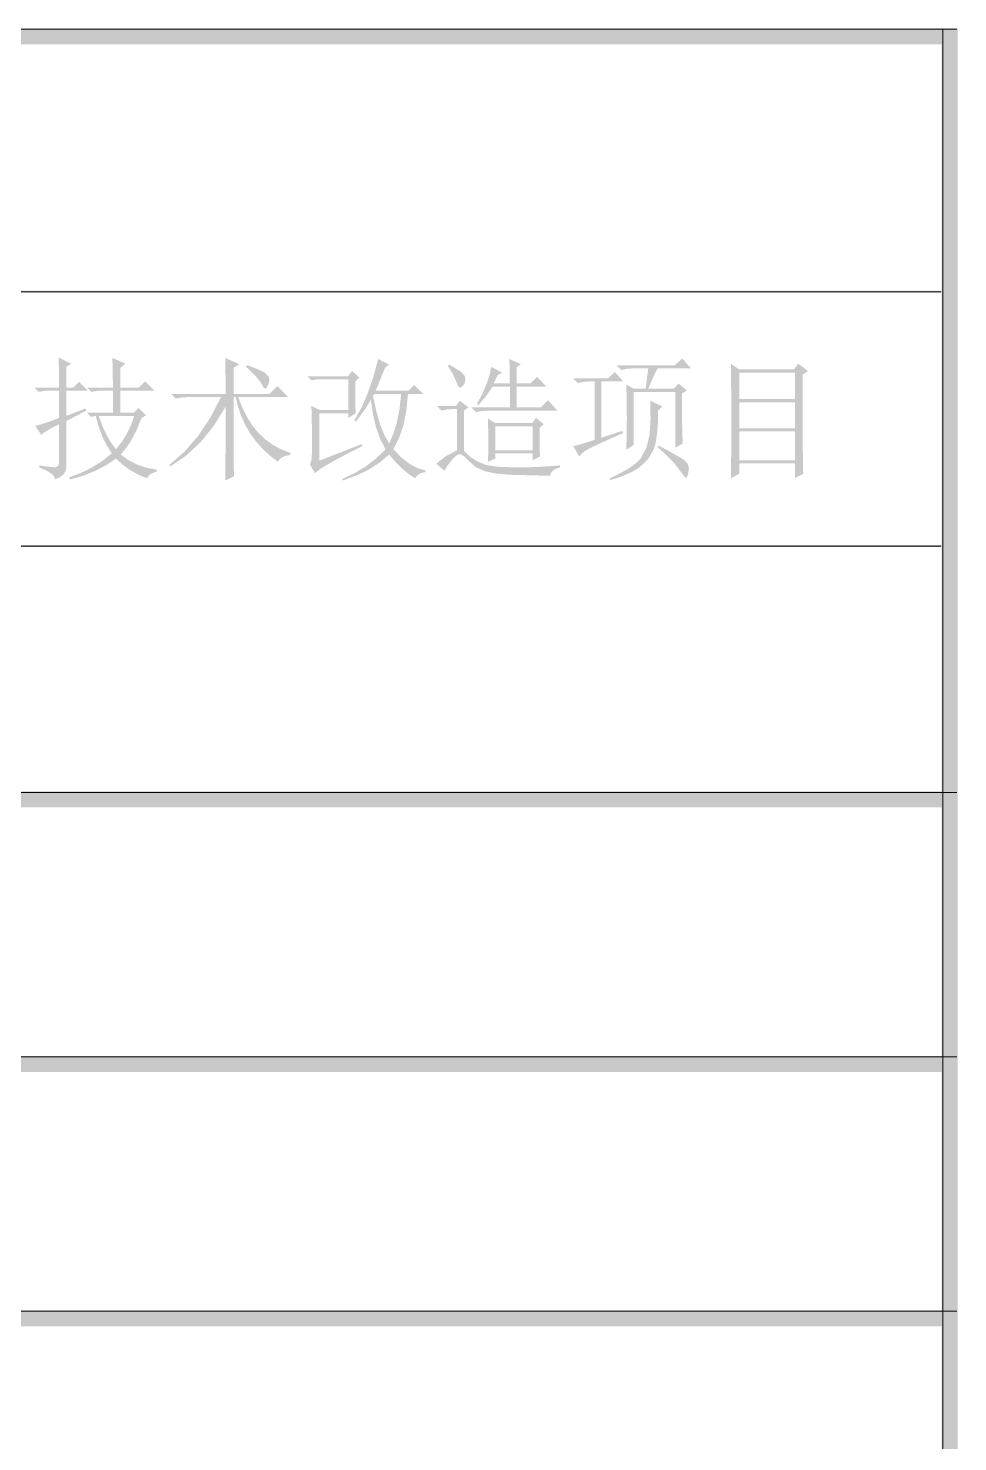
# Model space of a CAD drawing. Header units: millimetres. Extents: x 0 to 169, y 13 to 258.
# Drawn here: x 149.36 to 168.99, y 228.23 to 258.11 of the extents above; entities that cross this region are included whole.
import ezdxf

# ---------------------------------------------------------------- set-up
doc = ezdxf.new("R2010")
doc.units = ezdxf.units.MM

msp = doc.modelspace()

# ---------------------------------------------------------------- hatches: boundary and pattern name
h = msp.add_hatch(color=0)
h.dxf.hatch_style = 2
h.paths.add_polyline_path([(0, 257.767226), (168.994667, 257.767226), (168.994667, 258.105892), (0, 258.105892)])
h = msp.add_hatch(color=0)
h.dxf.hatch_style = 2
h.paths.add_polyline_path([(0.338667, 257.767226), (168.994667, 257.767226), (168.994667, 258.105892), (0.338667, 258.105892)])
h = msp.add_hatch(color=0)
h.dxf.hatch_style = 2
h.paths.add_polyline_path([(168.656, 12.706615), (168.994653, 12.706615), (168.994653, 258.105892), (168.656, 258.105892)])
h = msp.add_hatch(color=0)
h.dxf.hatch_style = 2
h.paths.add_polyline_path([(168.656, 12.706615), (168.994653, 12.706615), (168.994653, 257.767226), (168.656, 257.767226)])
h = msp.add_hatch(color=0)
h.dxf.hatch_style = 2
h.paths.add_polyline_path([(82.736972, 252.517892), (168.656, 252.517892), (168.656, 252.560226), (82.736972, 252.560226)])
h = msp.add_hatch(color=0)
h.paths.add_polyline_path([(151.848866, 249.926299), (151.749647, 249.871177), (151.650514, 249.62735), (151.54363, 249.417113), (151.429512, 249.240983), (151.308675, 249.099476), (151.47335, 248.97683), (151.666965, 248.87899), (151.868158, 248.812844), (152.069352, 248.779771), (152.069352, 248.735674), (151.988737, 248.710955), (151.928792, 248.678485), (151.889518, 248.63878), (151.870914, 248.592358), (151.683846, 248.668667), (151.511247, 248.764612), (151.353117, 248.879162), (151.209456, 249.011281), (150.99431, 248.86874), (150.761594, 248.747387), (150.510274, 248.647738), (150.239317, 248.570309), (150.217269, 248.614406), (150.466263, 248.707596), (150.700271, 248.82249), (150.918776, 248.960122), (151.121262, 249.121524), (151.015928, 249.285855), (150.923513, 249.472924), (150.844534, 249.68273), (150.779508, 249.915274), (150.680289, 249.893226), (150.592095, 249.98142), (151.14331, 249.98142), (151.14331, 250.444441), (150.812581, 250.444441), (150.691314, 250.422392), (150.603119, 250.510587), (151.14331, 250.510587), (151.142363, 250.698689), (151.139865, 250.866121), (151.136334, 251.012882), (151.132286, 251.138972), (151.407894, 251.017705), (151.297651, 250.92951), (151.297651, 250.510587), (151.694526, 250.510587), (151.826817, 250.642878), (152.025255, 250.444441), (151.297651, 250.444441), (151.297651, 249.98142), (151.584283, 249.98142), (151.683501, 250.080639)])
h.paths.add_polyline_path([(150.845654, 249.915274), (150.921102, 249.704262), (151.006885, 249.517021), (151.103003, 249.352518), (151.209456, 249.209719), (151.332532, 249.36492), (151.437521, 249.533558), (151.524941, 249.716665), (151.595307, 249.915274)])
h.paths.add_polyline_path([(149.500689, 249.705813), (149.560547, 249.716148), (149.665364, 249.747154), (149.814623, 249.79883), (150.007807, 249.871177), (150.007807, 250.444441), (149.710151, 250.444441), (149.577859, 250.422392), (149.489664, 250.510587), (150.007807, 250.510587), (150.004362, 250.840627), (149.996783, 251.149997), (150.261366, 251.017705), (150.162147, 250.951559), (150.162147, 250.510587), (150.305463, 250.510587), (150.42673, 250.631854), (150.614144, 250.444441), (150.162147, 250.444441), (150.162147, 249.915274), (150.559022, 250.069615), (150.581071, 250.025517), (150.162147, 249.805031), (150.162147, 248.823868), (150.141304, 248.743167), (150.094623, 248.674351), (150.02107, 248.616904), (149.919612, 248.570309), (149.905143, 248.632407), (149.845198, 248.695021), (149.739778, 248.75867), (149.588883, 248.823868), (149.588883, 248.867965), (149.712907, 248.847984), (149.812125, 248.83627), (149.886539, 248.830758), (149.936149, 248.82938), (149.988514, 248.859008), (150.007807, 248.934111), (150.007807, 249.738885), (149.863199, 249.665505), (149.752181, 249.60246), (149.675269, 249.54975), (149.63298, 249.507375)])
h = msp.add_hatch(color=0)
h.paths.add_polyline_path([(153.957595, 250.951559), (153.979644, 250.984632), (154.108835, 250.937176), (154.215288, 250.89437), (154.299004, 250.856733), (154.359982, 250.82478), (154.429573, 250.7545), (154.453689, 250.675951), (154.420616, 250.560196), (154.388921, 250.505764), (154.365494, 250.488538), (154.328976, 250.513343), (154.288324, 250.587757), (154.233547, 250.666305), (154.160167, 250.753122), (154.068183, 250.848206)])
h.paths.add_polyline_path([(153.527647, 250.378295), (153.524202, 250.725561), (153.516623, 251.138972), (153.814279, 251.006681), (153.693012, 250.92951), (153.693012, 250.378295), (154.453689, 250.378295), (154.619053, 250.54366), (154.850564, 250.312149), (153.79223, 250.312149), (153.876452, 250.090996), (153.976112, 249.890642), (154.091146, 249.711217), (154.221489, 249.55285), (154.367077, 249.415671), (154.527844, 249.299808), (154.703727, 249.205391), (154.894661, 249.132549), (154.894661, 249.088451), (154.794409, 249.069934), (154.716894, 249.039531), (154.662117, 248.997759), (154.630078, 248.945135), (154.45877, 249.0769), (154.304516, 249.219968), (154.167315, 249.374276), (154.047168, 249.539759), (153.944073, 249.716352), (153.858032, 249.903992), (153.789044, 250.102612), (153.737109, 250.312149), (153.693012, 250.312149), (153.693033, 249.962289), (153.693184, 249.652672), (153.693593, 249.383233), (153.69439, 249.153908), (153.695703, 248.964633), (153.697663, 248.815341), (153.700397, 248.70597), (153.704036, 248.636455), (153.516623, 248.54826), (153.520671, 248.8603), (153.524202, 249.225566), (153.5267, 249.643542), (153.527647, 250.113712), (153.28382, 249.714856), (153.007438, 249.37026), (152.699016, 249.080442), (152.359071, 248.845917), (152.337022, 248.87899), (152.656382, 249.157956), (152.944737, 249.49015), (153.202086, 249.875053), (153.428428, 250.312149), (152.733897, 250.312149), (152.593337, 250.303881), (152.469314, 250.279076), (152.370095, 250.378295)])
h = msp.add_hatch(color=0)
h.paths.add_polyline_path([(156.264762, 250.642878), (156.264934, 250.417655), (156.26614, 250.230156), (156.269413, 250.080897), (156.275786, 249.970396), (156.121446, 249.871177), (156.121446, 249.970396), (155.504085, 249.970396), (155.504085, 248.967184), (156.408078, 249.319962), (156.419102, 249.275865), (156.217058, 249.174816), (156.036783, 249.082422), (155.87834, 248.998556), (155.741796, 248.923087), (155.627214, 248.855886), (155.53466, 248.796824), (155.464197, 248.745772), (155.41589, 248.702601), (155.305647, 248.890014), (155.338031, 248.972696), (155.349744, 249.121524), (155.349744, 249.639667), (155.33872, 250.124736), (155.515109, 250.036542), (156.121446, 250.036542), (156.121446, 250.686976), (155.459987, 250.686976), (155.33872, 250.664927), (155.250526, 250.753122), (156.110421, 250.753122), (156.198616, 250.863365), (156.352956, 250.720049)])
h.paths.add_polyline_path([(156.672661, 250.378295), (156.639588, 250.334198), (156.71004, 250.01079), (156.789794, 249.73544), (156.879883, 249.508667), (156.981342, 249.330986), (157.074445, 249.545013), (157.147395, 249.790562), (157.200708, 250.06815), (157.234901, 250.378295)])
h.paths.add_polyline_path([(156.595491, 250.257028), (156.464577, 250.042054), (156.275786, 249.794007), (156.242713, 249.816056), (156.389388, 250.074352), (156.523144, 250.377606), (156.643464, 250.725302), (156.749831, 251.116924), (156.981342, 250.995656), (156.893147, 250.92951), (156.859041, 250.843641), (156.814599, 250.734518), (156.759822, 250.601623), (156.69471, 250.444441), (157.389241, 250.444441), (157.510508, 250.565708), (157.697921, 250.378295), (157.378217, 250.378295), (157.346263, 250.032149), (157.283821, 249.72166), (157.191406, 249.447344), (157.069536, 249.209719), (157.247475, 249.027645), (157.41818, 248.894148), (157.582683, 248.808193), (157.742019, 248.768747), (157.742019, 248.724649), (157.666657, 248.71018), (157.606282, 248.683308), (157.56141, 248.644034), (157.532557, 248.592358), (157.392944, 248.685547), (157.254882, 248.800441), (157.117853, 248.938073), (156.981342, 249.099476), (156.77455, 248.923431), (156.542436, 248.774259), (156.284485, 248.649891), (156.000178, 248.54826), (155.989154, 248.581333), (156.256924, 248.707424), (156.498339, 248.854185), (156.713916, 249.021617), (156.904171, 249.209719), (156.792378, 249.423745), (156.704356, 249.669294), (156.639071, 249.946883)])
h = msp.add_hatch(color=0)
h.paths.add_polyline_path([(159.222362, 249.694788), (159.222362, 249.18767), (160.016112, 249.18767), (160.016112, 249.694788)])
h.paths.add_polyline_path([(159.068022, 248.945135), (159.075601, 249.140128), (159.079046, 249.380595), (159.068022, 249.860153), (159.222362, 249.760934), (160.005088, 249.760934), (160.082258, 249.871177), (160.247623, 249.738885), (160.159428, 249.661715), (160.159601, 249.474733), (160.160806, 249.311005), (160.164079, 249.171048), (160.170453, 249.055378), (160.016112, 248.978208), (160.016112, 249.121524), (159.222362, 249.121524), (159.222362, 249.011281)])
h.paths.add_polyline_path([(159.134168, 250.951559), (159.365678, 250.830292), (159.277484, 250.77517), (159.189289, 250.598781), (159.531043, 250.598781), (159.530096, 250.758031), (159.527598, 250.897127), (159.524067, 251.016585), (159.520019, 251.116924), (159.762553, 251.006681), (159.674359, 250.940535), (159.674359, 250.598781), (159.960991, 250.598781), (160.104307, 250.742097), (160.302744, 250.532635), (159.674359, 250.532635), (159.674359, 250.091663), (160.181477, 250.091663), (160.335817, 250.246003), (160.534255, 250.025517), (159.079046, 250.025517), (158.938487, 250.017249), (158.814463, 249.992444), (158.715244, 250.091663), (159.531043, 250.091663), (159.531043, 250.532635), (159.167241, 250.532635), (159.026681, 250.329375), (158.869585, 250.146785), (158.836512, 250.168833), (158.956401, 250.390697), (159.051486, 250.62083), (159.113497, 250.819267)])
h.paths.add_polyline_path([(158.219151, 250.973608), (158.252224, 250.995656), (158.398296, 250.909529), (158.511295, 250.835804), (158.577441, 250.757945), (158.593977, 250.675951), (158.572617, 250.598092), (158.538855, 250.549172), (158.500959, 250.519544), (158.483734, 250.510587), (158.441015, 250.53677), (158.406564, 250.62083), (158.335595, 250.778615)])
h.paths.add_polyline_path([(158.560904, 249.176646), (158.685617, 249.053311), (158.847536, 248.950648), (159.033571, 248.874855), (159.244411, 248.840405), (159.65231, 248.823868), (159.853762, 248.826107), (160.077435, 248.833514), (160.322812, 248.847122), (160.589376, 248.867965), (160.589376, 248.823868), (160.504713, 248.797082), (160.441237, 248.758411), (160.399465, 248.708371), (160.379914, 248.647479), (160.131868, 248.6548), (159.908625, 248.660571), (159.710188, 248.665308), (159.536555, 248.669528), (159.23821, 248.695711), (159.001876, 248.746698), (158.811707, 248.830758), (158.671147, 248.95616), (158.56366, 249.059513), (158.489246, 249.104988), (158.453934, 249.103954), (158.413454, 249.084317), (158.366773, 249.046077), (158.312857, 248.989233), (158.214327, 248.865209), (158.153005, 248.757722), (157.976616, 248.901038), (158.178498, 249.065025), (158.417588, 249.18767), (158.417588, 250.05859), (158.351442, 250.05859), (158.210882, 250.050322), (158.086859, 250.025517), (157.98764, 250.124736), (158.395539, 250.124736), (158.47271, 250.234979), (158.660123, 250.091663), (158.560904, 250.025517)])
h = msp.add_hatch(color=0)
h.paths.add_polyline_path([(161.463383, 249.452253), (161.904355, 249.595569), (161.926404, 249.551472), (161.619446, 249.416252), (161.384835, 249.308938), (161.222571, 249.230562), (161.132654, 249.182158), (161.041704, 249.112567), (161.000362, 249.055378), (160.868071, 249.275865), (160.940245, 249.290334), (161.040325, 249.317206), (161.167277, 249.35648), (161.320067, 249.408156), (161.320067, 250.642878), (161.231873, 250.642878), (161.091313, 250.63461), (160.967289, 250.609806), (160.868071, 250.709024), (161.606699, 250.709024), (161.750015, 250.841316), (161.926404, 250.642878), (161.463383, 250.642878)])
h.paths.add_polyline_path([(161.99255, 249.198694), (162.000129, 249.507375), (162.003574, 249.865665), (162.000129, 250.233601), (161.99255, 250.576733), (162.14689, 250.488538), (162.400449, 250.488538), (162.419139, 250.630132), (162.434211, 250.748987), (162.446183, 250.845106), (162.455571, 250.918486), (162.14689, 250.918486), (162.00633, 250.910218), (161.882307, 250.885413), (161.783088, 250.984632), (163.01781, 250.984632), (163.172151, 251.127948), (163.359564, 250.918486), (162.654008, 250.918486), (162.616801, 250.848206), (162.571326, 250.753122), (162.517582, 250.633232), (162.455571, 250.488538), (162.995762, 250.488538), (163.09498, 250.598781), (163.271369, 250.455465), (163.172151, 250.389319), (163.172151, 249.716837), (163.183175, 249.330986), (163.028835, 249.242792), (163.028835, 250.422392), (162.14689, 250.422392), (162.14689, 249.297913)])
h.paths.add_polyline_path([(162.753227, 250.113712), (162.665033, 250.025517), (162.658917, 249.750685), (162.640917, 249.521844), (162.611547, 249.339513), (162.571326, 249.204207), (162.446613, 248.993367), (162.268158, 248.823868), (162.150163, 248.751521), (162.010464, 248.683308), (161.848028, 248.619229), (161.661821, 248.559285), (161.639772, 248.592358), (161.87335, 248.706046), (162.061452, 248.8156), (162.204079, 248.92102), (162.30123, 249.022306), (162.416986, 249.242792), (162.483131, 249.512887), (162.503802, 249.838793), (162.499668, 250.234979)])
h.paths.add_polyline_path([(162.676057, 249.286889), (162.883882, 249.174234), (163.044682, 249.084317), (163.158973, 249.017138), (163.227272, 248.972696), (163.29204, 248.893459), (163.315467, 248.801819), (163.308576, 248.744631), (163.293418, 248.67504), (163.272747, 248.622674), (163.260345, 248.603382), (163.223827, 248.623363), (163.183175, 248.680552), (162.984737, 248.939623), (162.844177, 249.080183), (162.654008, 249.253816)])
h = msp.add_hatch(color=0)
h.paths.add_polyline_path([(164.376887, 249.584545), (164.376887, 248.978208), (165.556487, 248.978208), (165.556487, 249.584545)])
h.paths.add_polyline_path([(164.200498, 248.592358), (164.204546, 248.813619), (164.208077, 249.080872), (164.210575, 249.394634), (164.211522, 249.755422), (164.210575, 250.120085), (164.208077, 250.452709), (164.204546, 250.75226), (164.200498, 251.017705), (164.376887, 250.896437), (165.534439, 250.896437), (165.622633, 251.017705), (165.832095, 250.863365), (165.721852, 250.786194), (165.721852, 249.154597), (165.722024, 249.001635), (165.72323, 248.873477), (165.726503, 248.770125), (165.732876, 248.691576), (165.556487, 248.603382), (165.556487, 248.912062), (164.376887, 248.912062), (164.376887, 248.691576)])
h.paths.add_polyline_path([(164.376887, 250.830292), (164.376887, 250.268052), (165.556487, 250.268052), (165.556487, 250.830292)])
h.paths.add_polyline_path([(164.376887, 250.201906), (164.376887, 249.650691), (165.556487, 249.650691), (165.556487, 250.201906)])
h = msp.add_hatch(color=0)
h.dxf.hatch_style = 2
h.paths.add_polyline_path([(82.736972, 247.141559), (168.656, 247.141559), (168.656, 247.183892), (82.736972, 247.183892)])
h = msp.add_hatch(color=0)
h.dxf.hatch_style = 2
h.paths.add_polyline_path([(0.338667, 241.638226), (168.994667, 241.638226), (168.994667, 241.976892), (0.338667, 241.976892)])
h = msp.add_hatch(color=0)
h.dxf.hatch_style = 2
h.paths.add_polyline_path([(100.735694, 236.050226), (168.994667, 236.050226), (168.994667, 236.388896), (100.735694, 236.388896)])
h = msp.add_hatch(color=0)
h.dxf.hatch_style = 2
h.paths.add_polyline_path([(100.735694, 230.673892), (168.994667, 230.673892), (168.994667, 231.012555), (100.735694, 231.012555)])

# ---------------------------------------------------------------- linework, layer by layer
at = {"color": 0, "lineweight": 0}
for points in [[(0.021167, 258.084726), (168.9735, 258.084726)], [(168.677167, 258.084726), (168.677167, 12.727781)], [(82.758139, 252.539059), (168.634833, 252.539059)], [(82.758139, 247.162726), (168.634833, 247.162726)], [(0.359833, 241.955726), (168.9735, 241.955726)], [(100.756861, 236.367726), (168.9735, 236.367726)], [(100.756861, 230.991392), (168.9735, 230.991392)]]:
    msp.add_lwpolyline(points, dxfattribs=at)

doc.saveas('drawing.dxf')
